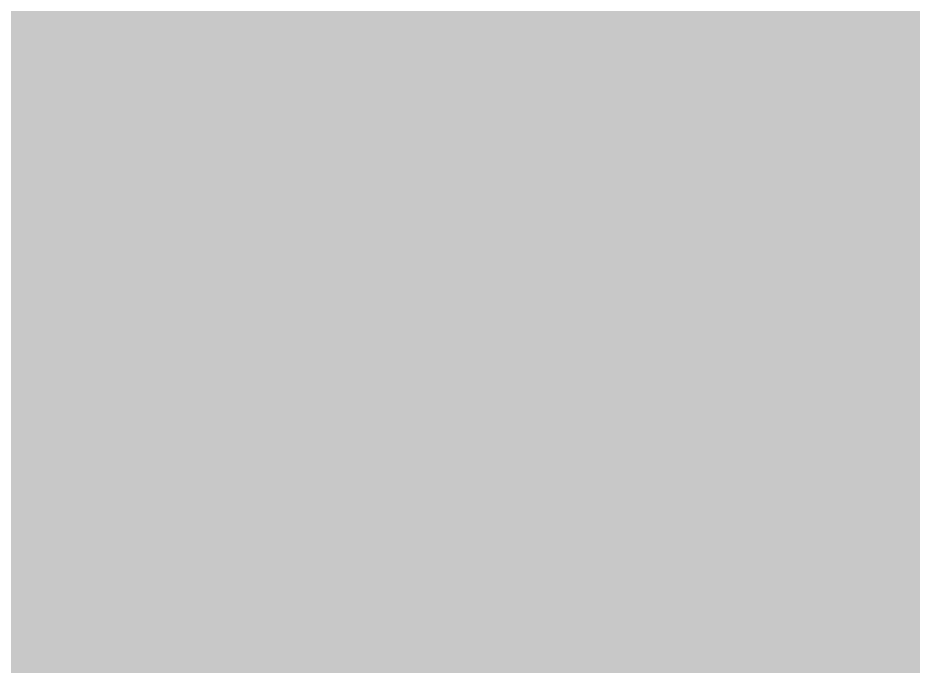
# Model space of a CAD drawing. Header units: metres. Extents: x -355 to -223, y 3 to 561.
# Drawn here: x -251.192485 to -251.187705, y 509.90793 to 509.911389 of the extents above; entities that cross this region are included whole.
import ezdxf

# ---------------------------------------------------------------- set-up
doc = ezdxf.new("R2010")
doc.units = ezdxf.units.M
doc.layers.add('A-DETL', color=7, linetype='Continuous', lineweight=13)
doc.layers.add('A-DETL-GENF', color=7, linetype='Continuous', lineweight=9)

msp = doc.modelspace()

# ---------------------------------------------------------------- hatches: boundary and pattern name
at = {"layer": 'A-DETL-GENF', "true_color": 0xc0c0c0, "transparency": 33554611}
h = msp.add_hatch(color=9, dxfattribs=at)
h.paths.add_polyline_path([(-251.1345776, 509.8841614), (-245.2138437, 543.8661748), (-245.3734296, 543.8617719), (-245.5078344, 543.8454175), (-245.6386834, 543.8173567), (-245.7647784, 543.7783306), (-245.8954482, 543.7239536), (-246.0157646, 543.6603204), (-246.1294914, 543.5861614), (-246.2331235, 543.5045747), (-246.3289561, 543.4143275), (-246.4244087, 543.305358), (-246.5005163, 543.2011739), (-246.5732324, 543.0789389), (-246.6308976, 542.9582435), (-246.6785027, 542.8293133), (-246.7117838, 542.7070508), (-247.3672266, 538.9323019), (-247.3752382, 538.8695176), (-247.3780778, 538.739956), (-247.3698116, 538.6277213), (-247.3537796, 538.5277243), (-247.3229733, 538.410352), (-247.2853706, 538.3072633), (-247.2385577, 538.2080362), (-247.1903956, 538.1174686), (-247.1238739, 537.9477623), (-247.0736449, 537.7920474), (-247.0326607, 537.6325854), (-247.0012911, 537.4701841), (-246.9800798, 537.3088925), (-246.9693903, 537.1820322), (-246.9662351, 536.9977591), (-246.9727565, 536.8468014), (-247.8827973, 531.6357469), (-247.9128831, 531.5045131), (-247.9551914, 531.3591511), (-248.011667, 531.2033612), (-248.0798519, 531.0482795), (-248.1521407, 530.908498), (-248.2340656, 530.7718217), (-248.3175546, 530.6494869), (-248.4266742, 530.5113278), (-248.6519743, 530.2625161), (-248.6927862, 530.2173012), (-248.7691337, 530.1184833), (-248.836664, 530.0127573), (-248.8916735, 529.9078128), (-248.9385343, 529.7959067), (-248.9755597, 529.6802729), (-249.0031032, 529.5605421), (-252.1374587, 511.4920297), (-252.1488521, 511.3862338), (-252.1521015, 511.2617933), (-252.1433826, 511.1268368), (-252.122312, 510.9930462), (-252.0897111, 510.8636723), (-252.0467282, 510.7404668), (-251.9919592, 510.6195591), (-251.9274067, 510.5053495), (-251.8527315, 510.3970272), (-251.7689639, 510.2960527), (-251.6759551, 510.202387), (-251.5764566, 510.1184986), (-251.483751, 510.0519425), (-251.3724478, 509.985885), (-251.2578051, 509.9305827), (-251.1630206, 509.8948762)])
h.paths.add_polyline_path([(-278.3164114, 520.6869545), (-278.3156491, 520.6869545), (-278.0564346, 522.1603519), (-278.0269472, 522.281366), (-277.9923718, 522.3988137), (-277.9615228, 522.4888606), (-277.9295347, 522.5724018), (-277.8899967, 522.6650927), (-277.846175, 522.7577836), (-277.7874978, 522.8687362), (-277.7395239, 522.9507023), (-277.6870644, 523.0332257), (-277.638944, 523.10322), (-277.582318, 523.1797281), (-277.522782, 523.2541568), (-277.4553903, 523.3319946), (-277.3906055, 523.4012236), (-277.3217508, 523.4695467), (-277.2205189, 523.5700096), (-277.1693684, 523.6274341), (-277.1206751, 523.6892153), (-277.0726914, 523.7570557), (-277.0251047, 523.8345343), (-276.9823867, 523.9149082), (-276.9448326, 523.9977261), (-276.9146087, 524.0772902), (-276.8859958, 524.1692842), (-276.8618465, 524.2734696), (-276.8242852, 524.4863662), (-273.7276406, 542.2770716), (-273.7220329, 542.3350082), (-273.7183286, 542.4616177), (-273.7260302, 542.5895282), (-273.744841, 542.7148743), (-273.7745821, 542.8377833), (-273.8157281, 542.9591765), (-273.8673655, 543.0760078), (-273.9287198, 543.1870013), (-274.0001343, 543.2927277), (-274.0805948, 543.3915764), (-274.1682482, 543.4817267), (-274.2654743, 543.5653177), (-274.3687842, 543.63925), (-274.4788169, 543.7040105), (-274.5933852, 543.7583915), (-274.7119026, 543.8022924), (-274.810783, 543.8306495), (-278.8429516, 520.6869545), (-278.317199, 520.6869545)])
h.paths.add_polyline_path([(-277.7541345, 522.9275664), (-277.7541264, 522.9275664), (-277.7524515, 522.9321033)])
h.paths.add_polyline_path([(-276.8424635, 524.3821488), (-276.8424716, 524.3821488), (-276.8420269, 524.3846761)])
h.paths.add_polyline_path([(-276.8335447, 524.4333571), (-276.8335505, 524.4333571), (-276.8331103, 524.4358564)])
h.paths.add_polyline_path([(-276.8347899, 524.4262199), (-276.8347946, 524.4262199), (-276.8347851, 524.4262199)])
h.paths.add_polyline_path([(-276.834768, 524.4262199), (-276.8347739, 524.4262199), (-276.8335292, 524.4333571)])
h.paths.add_polyline_path([(-274.8109209, 543.8275864), (-274.8109314, 543.8275864), (-274.8109151, 543.8275864)])
h.paths.add_polyline_path([(-274.8112632, 543.8217921), (-274.8112699, 543.8217921), (-274.8112565, 543.8217921)])
h.paths.add_polyline_path([(-274.8112699, 543.8217921), (-274.8112764, 543.8217921), (-274.8109259, 543.8275864)])
h.paths.add_polyline_path([(-274.8112914, 543.8217921), (-274.8112977, 543.8217921), (-274.8109314, 543.8275864)])
h.paths.add_polyline_path([(-274.810671, 543.8307906), (-274.8106743, 543.8307865), (-274.81005, 543.8275864)])
h.paths.add_polyline_path([(-274.8107018, 543.8275864), (-274.8107077, 543.8275864), (-274.8107173, 543.8307324)])

# ---------------------------------------------------------------- linework, layer by layer
at = {"layer": 'A-DETL', "color": 252, "lineweight": 15, "true_color": 0x888888}
msp.add_arc((-250.6760445, 511.288124), 1.4769441, 170.1519627, 251.9130014, dxfattribs=at)

doc.saveas('drawing.dxf')
